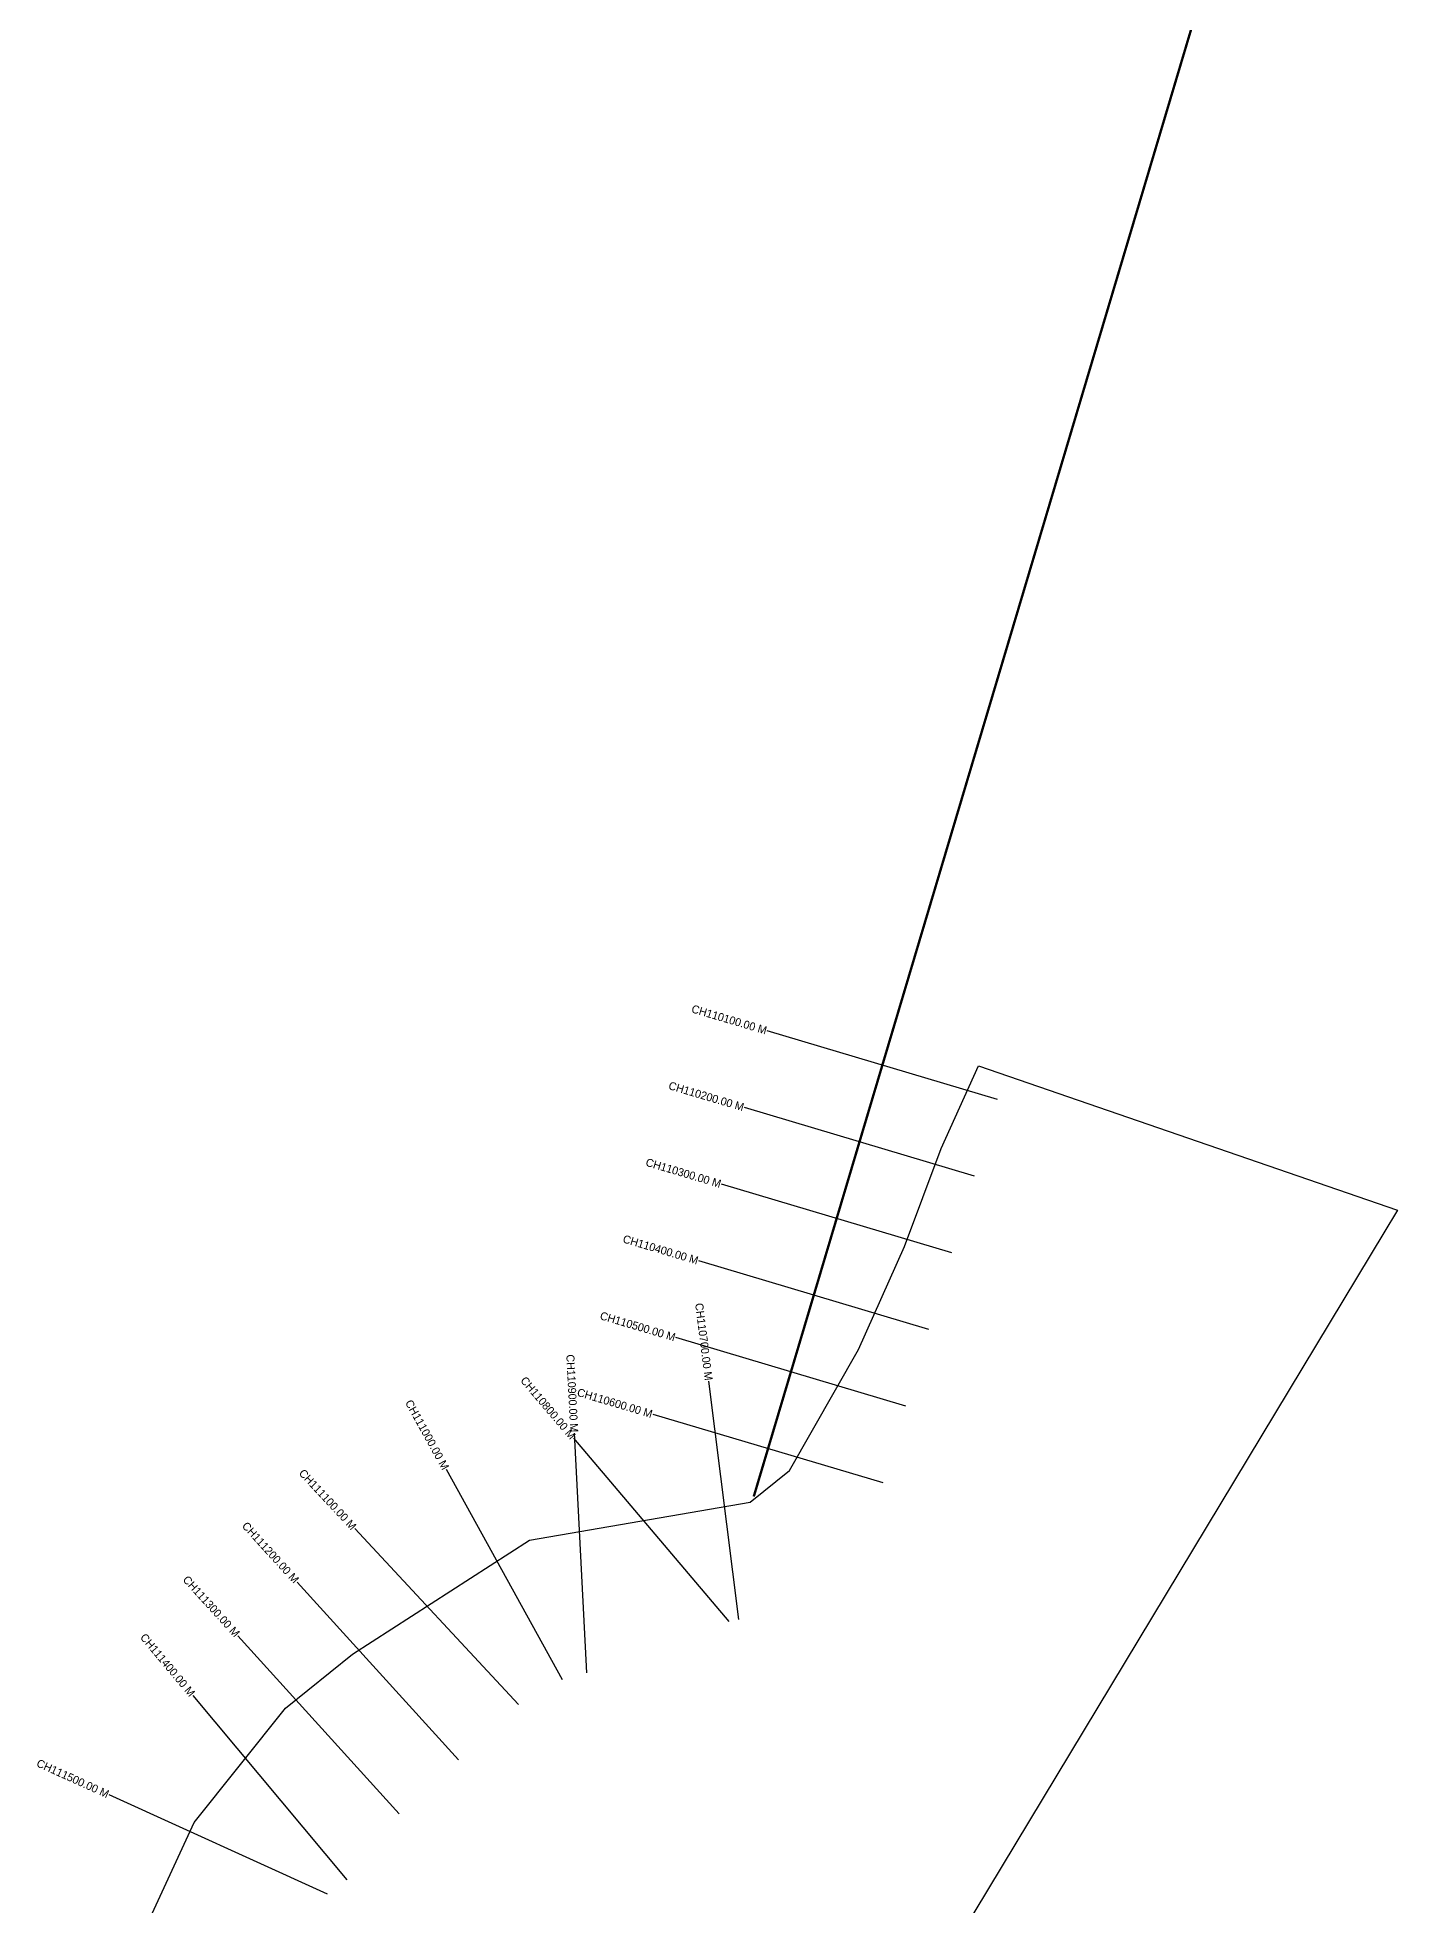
# Model space of a CAD drawing. Header units: metres. Extents: x 265666 to 268884, y 2134208 to 2142680.
# Drawn here: x 267158 to 268857, y 2136109 to 2138444 of the extents above; entities that cross this region are included whole.
import ezdxf
from ezdxf.enums import TextEntityAlignment as Align

# ---------------------------------------------------------------- set-up
doc = ezdxf.new("R2010")
doc.units = ezdxf.units.M
for name, color, linetype in [('CS', 134, 'Continuous'), ('CSMark', 6, 'Continuous'), ('NATURALLY PROTECTED', 3, 'Continuous')]:
    doc.layers.add(name, color=color, linetype=linetype)

msp = doc.modelspace()

# ---------------------------------------------------------------- linework, layer by layer
at = {"color": 6}
msp.add_lwpolyline([(267245.5, 2135979.5), (267353.6, 2136213.1), (267467.8, 2136356), (267551.3, 2136423.7), (267772.5, 2136565.9), (268048.2, 2136613.5), (268097.3, 2136653), (268183.8, 2136804.3), (268241.2, 2136932.9), (268286.9, 2137055.5), (268333.8, 2137158.8), (268857.3, 2136978.2), (268260.8, 2135989.3)], dxfattribs=at)
at = {"layer": 'CS'}
for p, q in [((268357.2, 2137116.7), (268069.7, 2137202.4)), ((268328.7, 2137020.9), (268041.2, 2137106.6)), ((268300.1, 2136925), (268012.6, 2137010.7)), ((268271.5, 2136829.2), (267984, 2136914.9)), ((268243, 2136733.4), (267955.5, 2136819.1)), ((268034.3, 2136467.1), (267996.7, 2136764.7)), ((268214.4, 2136637.5), (267926.9, 2136723.2)), ((268021.9, 2136464.5), (267828, 2136693.4)), ((267844, 2136400.3), (267828.6, 2136699.9)), ((267813.7, 2136391.6), (267668.7, 2136654.2)), ((267758.7, 2136360.9), (267554.2, 2136580.5)), ((267684, 2136291.5), (267482.4, 2136513.7)), ((267609.9, 2136224.3), (267408.3, 2136446.5)), ((267544.7, 2136141.8), (267352.3, 2136372)), ((267520.3, 2136123.6), (267247.2, 2136247.7))]:
    msp.add_line(p, q, dxfattribs=at)
at = {"layer": 'NATURALLY PROTECTED', "const_width": 3, "flags": 128}
msp.add_lwpolyline([(268710.3, 2138826.2), (268052.8, 2136620.6)], dxfattribs=at)

# ---------------------------------------------------------------- texts
at = {"layer": 'CSMark'}
for s, rotation, p in [('CH110100.00 M', 343.4004, (268068.8, 2137202.7)), ('CH110200.00 M', 343.4004, (268040.2, 2137106.8)), ('CH110300.00 M', 343.4004, (268011.6, 2137011)), ('CH110400.00 M', 343.4004, (267983.1, 2136915.2)), ('CH110500.00 M', 343.4004, (267954.5, 2136819.3)), ('CH110700.00 M', 277.1882, (267996.6, 2136765.7)), ('CH110900.00 M', 272.9414, (267828.5, 2136700.9)), ('CH110800.00 M', 310.2747, (267827.3, 2136694.1)), ('CH111000.00 M', 298.9035, (267668.2, 2136655.1)), ('CH110600.00 M', 343.4004, (267925.9, 2136723.5)), ('CH111100.00 M', 312.9524, (267553.6, 2136581.2)), ('CH111200.00 M', 312.2192, (267481.7, 2136514.5)), ('CH111300.00 M', 312.2192, (267407.7, 2136447.3)), ('CH111400.00 M', 309.8866, (267351.6, 2136372.7)), ('CH111500.00 M', 335.5557, (267246.3, 2136248.1))]:
    msp.add_text(s, height=10, rotation=rotation, dxfattribs=at).set_placement(p, align=Align.MIDDLE_RIGHT)

doc.saveas('drawing.dxf')
